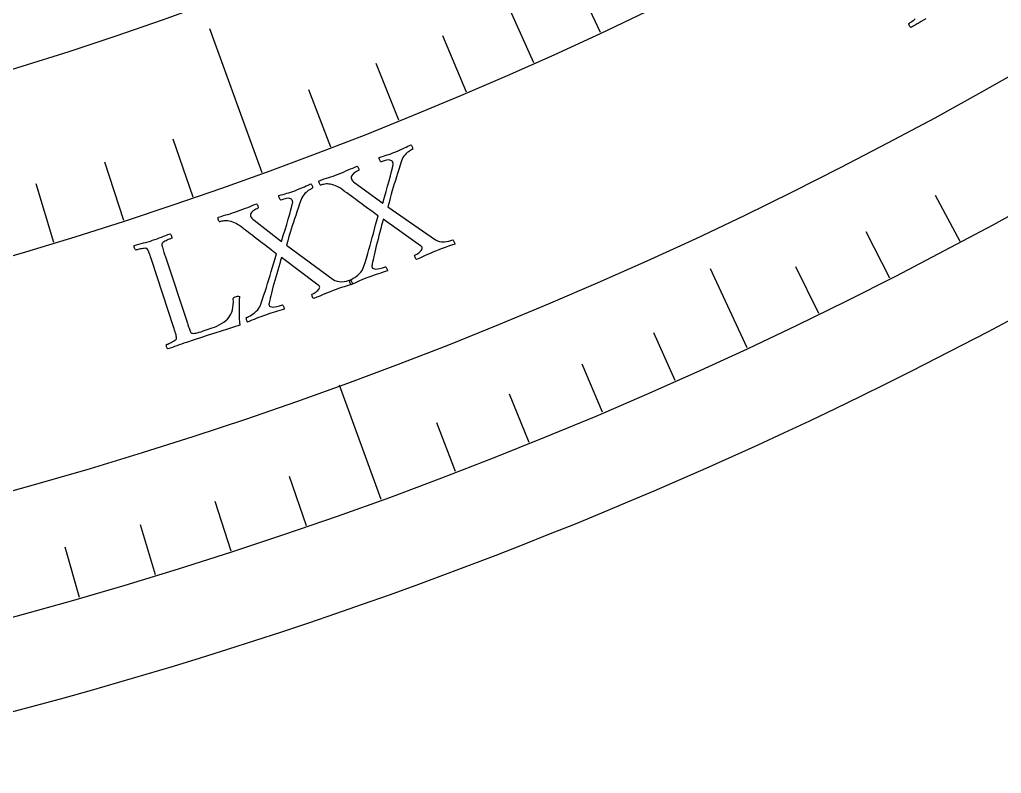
# Model space of a CAD drawing. Header units: millimetres. Extents: x -76 to 76, y -76 to 98.
# Drawn here: x 19.55 to 35.64, y -74.48 to -62.12 of the extents above; entities that cross this region are included whole.
import ezdxf

# ---------------------------------------------------------------- set-up
doc = ezdxf.new("R2010")
doc.units = ezdxf.units.MM
for name, color, linetype in [('CUT_OUTER', 1, 'Continuous'), ('ENGRAVE', 7, 'Continuous'), ('ENGRAVE_FINE', 8, 'Continuous'), ('TEXT', 5, 'Continuous')]:
    doc.layers.add(name, color=color, linetype=linetype)

msp = doc.modelspace()

# ---------------------------------------------------------------- linework, layer by layer
at = {"layer": 'CUT_OUTER'}
msp.add_lwpolyline([(35.8262, -67.026), (35.4142, -67.2446), (35.0009, -67.4606), (34.5864, -67.6741), (34.1705, -67.885), (33.7533, -68.0934), (33.3348, -68.2993), (32.9151, -68.5025), (32.4942, -68.7032), (32.072, -68.9013), (31.6486, -69.0968), (31.2241, -69.2897), (30.7983, -69.4799), (30.3714, -69.6676), (29.9434, -69.8527), (29.5142, -70.0351), (29.0839, -70.2148), (28.6526, -70.392), (28.2201, -70.5665), (27.7866, -70.7383), (27.352, -70.9075), (26.9164, -71.0739), (26.4798, -71.2378), (26.0422, -71.3989), (25.6036, -71.5573), (25.1641, -71.7131), (24.7236, -71.8662), (24.2822, -72.0165), (23.8398, -72.1641), (23.3966, -72.3091), (22.9525, -72.4513), (22.5075, -72.5907), (22.0616, -72.7275), (21.615, -72.8615), (21.1675, -72.9927), (20.7192, -73.1212), (20.2702, -73.247), (19.8204, -73.37), (19.3698, -73.4902)], dxfattribs=at)
at = {"layer": 'ENGRAVE'}
for points in [[(29.0677, -62.3358), (28.2904, -60.669)], [(23.5241, -64.6321), (22.6664, -62.2753)], [(31.4766, -67.5018), (30.8744, -66.2103)], [(25.4737, -69.9883), (24.7913, -68.1136)]]:
    msp.add_lwpolyline(points, dxfattribs=at)
for radius in [74.48, 74.48, 72.485, 68.78, 68.78, 65.854]:
    msp.add_circle((0, 0), radius, dxfattribs=at)
at = {"layer": 'ENGRAVE_FINE'}
for points in [[(27.9753, -62.8337), (27.5673, -61.9172)], [(26.8745, -63.3123), (26.4825, -62.3889)], [(25.7654, -63.7717), (25.3896, -62.8416)], [(24.6485, -64.2117), (24.289, -63.2751)], [(22.3926, -65.0328), (22.066, -64.0842)], [(21.2542, -65.4137), (20.9442, -64.4596)], [(20.1093, -65.7746), (19.816, -64.8153)], [(34.9662, -65.7619), (34.5648, -65.007)], [(33.8132, -66.3622), (33.4251, -65.6004)], [(32.6499, -66.9422), (32.2751, -66.1737)], [(30.2937, -68.0409), (29.946, -67.2598)], [(29.1017, -68.5592), (28.7676, -67.7722)], [(27.9007, -69.0567), (27.5804, -68.2639)], [(26.6912, -69.5331), (26.3848, -68.7349)], [(24.2483, -70.4222), (23.97, -69.6138)], [(23.0156, -70.8347), (22.7514, -70.0215)], [(21.7758, -71.2256), (21.5259, -70.4079)], [(20.5295, -71.5948), (20.2938, -70.7729)]]:
    msp.add_lwpolyline(points, dxfattribs=at)
at = {"layer": 'TEXT'}
msp.add_lwpolyline([(34.4014, -62.1103), (34.3638, -62.1319), (34.3286, -62.1529), (34.2957, -62.1731), (34.2636, -62.1929), (34.2306, -62.2125), (34.1967, -62.232), (34.162, -62.2514), (34.1547, -62.2479), (34.1477, -62.2419), (34.1412, -62.2334), (34.135, -62.2223), (34.1299, -62.2106), (34.1265, -62.2004), (34.1249, -62.1915), (34.125, -62.184), (34.1336, -62.1789), (34.1451, -62.1718), (34.1593, -62.1625), (34.1763, -62.1511), (34.1942, -62.1384), (34.2113, -62.1252), (34.2275, -62.1114)], dxfattribs=at)
for points in [[(24.7697, -64.6556), (24.814, -64.6384), (24.8562, -64.6213), (24.8963, -64.6045), (24.9343, -64.5879), (24.9712, -64.5715), (25.0078, -64.5554), (25.0442, -64.5396), (25.0802, -64.524), (25.0849, -64.5296), (25.09, -64.5379), (25.0954, -64.5491), (25.1012, -64.563), (25.1058, -64.5767), (25.1076, -64.587), (25.1067, -64.594), (25.1031, -64.5976), (25.0933, -64.6019), (25.0817, -64.6078), (25.0681, -64.6153), (25.0527, -64.6246), (25.0369, -64.6351), (25.0222, -64.6467), (25.0086, -64.6593), (24.9961, -64.6729), (24.9865, -64.6874), (24.9815, -64.7025), (24.981, -64.7182), (24.9852, -64.7346), (24.9929, -64.7491), (25.0054, -64.7643), (25.0224, -64.7803), (25.0441, -64.7972), (25.5033, -65.1312), (25.5293, -65.0353), (25.5548, -64.9421), (25.5798, -64.8516), (25.6042, -64.7639), (25.6264, -64.6826), (25.6444, -64.6114), (25.6584, -64.5503), (25.6683, -64.4993), (25.6691, -64.4916), (25.6691, -64.4841), (25.6684, -64.4771), (25.6669, -64.4703), (25.6652, -64.4643), (25.6638, -64.4597), (25.6627, -64.4564), (25.6621, -64.4545), (25.6565, -64.446), (25.6469, -64.4383), (25.6333, -64.4315), (25.6157, -64.4256), (25.5921, -64.4234), (25.5605, -64.4276), (25.521, -64.4383), (25.4735, -64.4554), (25.469, -64.4538), (25.4639, -64.4485), (25.4583, -64.4395), (25.4521, -64.4269), (25.4465, -64.4134), (25.4425, -64.4016), (25.4401, -64.3916), (25.4393, -64.3833), (25.4756, -64.3718), (25.5098, -64.3609), (25.5419, -64.3507), (25.5719, -64.3411), (25.6015, -64.3313), (25.6323, -64.3204), (25.6643, -64.3085), (25.6975, -64.2955), (25.743, -64.2769), (25.7846, -64.2591), (25.8221, -64.2422), (25.8556, -64.2261), (25.8858, -64.2112), (25.9132, -64.1977), (25.938, -64.1857), (25.9601, -64.1751), (25.9648, -64.1802), (25.9698, -64.1874), (25.9751, -64.1968), (25.9807, -64.2082), (25.9853, -64.2202), (25.9876, -64.2314), (25.9874, -64.2416), (25.9849, -64.2509), (25.9783, -64.2541), (25.9684, -64.2595), (25.9552, -64.2671), (25.9387, -64.277), (25.9205, -64.2892), (25.9021, -64.3036), (25.8835, -64.3203), (25.8648, -64.3393), (25.8471, -64.3606), (25.8315, -64.3842), (25.8181, -64.41), (25.8068, -64.438), (25.7841, -64.5115), (25.7626, -64.5799), (25.7426, -64.6433), (25.724, -64.7017), (25.7064, -64.7576), (25.6893, -64.8137), (25.6727, -64.8699), (25.6567, -64.9263), (25.6404, -64.9853), (25.6227, -65.0496), (25.6038, -65.1192), (25.5836, -65.1941), (26.3649, -65.7349), (26.3952, -65.7516), (26.4287, -65.7625), (26.4656, -65.7676), (26.5057, -65.767), (26.5461, -65.7624), (26.5837, -65.7555), (26.6186, -65.7464), (26.6507, -65.7351), (26.6565, -65.7399), (26.6621, -65.7475), (26.6675, -65.7577), (26.6726, -65.7706), (26.677, -65.7835), (26.68, -65.7935), (26.6818, -65.8008), (26.6822, -65.8053), (26.6453, -65.8173), (26.611, -65.8285), (26.5794, -65.8388), (26.5504, -65.8482), (26.5213, -65.858), (26.4896, -65.8694), (26.4551, -65.8824), (26.418, -65.897), (26.3671, -65.9176), (26.3198, -65.9374), (26.2761, -65.9562), (26.2358, -65.9741), (26.1958, -65.9924), (26.1523, -66.0121), (26.1056, -66.0333), (26.0555, -66.0559), (26.0485, -66.0513), (26.0418, -66.0436), (26.0353, -66.0329), (26.0291, -66.0191), (26.0245, -66.0054), (26.0226, -65.9951), (26.0236, -65.9881), (26.0273, -65.9844), (26.036, -65.9804), (26.0468, -65.9745), (26.0596, -65.9667), (26.0744, -65.9569), (26.0898, -65.9458), (26.1042, -65.9337), (26.1177, -65.9207), (26.1303, -65.9067), (26.1403, -65.8927), (26.1462, -65.8794), (26.1479, -65.8668), (26.1454, -65.855), (26.144, -65.8523), (26.142, -65.8493), (26.1393, -65.846), (26.136, -65.8425), (26.1323, -65.839), (26.1286, -65.8361), (26.125, -65.8338), (26.1214, -65.832), (25.5094, -65.3941), (25.4957, -65.4434), (25.4816, -65.4952), (25.4672, -65.5495), (25.4524, -65.6063), (25.4376, -65.6641), (25.423, -65.7212), (25.4086, -65.7776), (25.3945, -65.8333), (25.3812, -65.887), (25.369, -65.9373), (25.3581, -65.9842), (25.3484, -66.0276), (25.3401, -66.0661), (25.3334, -66.0981), (25.3282, -66.1236), (25.3246, -66.1426), (25.3242, -66.146), (25.3238, -66.1503), (25.3233, -66.1552), (25.3227, -66.161), (25.3225, -66.1671), (25.323, -66.1733), (25.3243, -66.1796), (25.3264, -66.186), (25.3335, -66.1963), (25.3458, -66.2039), (25.3635, -66.209), (25.3865, -66.2115), (25.4155, -66.21), (25.4513, -66.2032), (25.494, -66.1909), (25.5434, -66.1732), (25.5493, -66.1781), (25.5552, -66.1856), (25.5612, -66.1956), (25.5673, -66.2081), (25.5724, -66.2207), (25.5756, -66.2307), (25.5769, -66.2381), (25.5762, -66.2429), (25.5403, -66.254), (25.5041, -66.2652), (25.4676, -66.2768), (25.4308, -66.2886), (25.3942, -66.3007), (25.3581, -66.3132), (25.3224, -66.326), (25.2873, -66.3391), (25.24, -66.3574), (25.1965, -66.3747), (25.1568, -66.3912), (25.1207, -66.4068), (25.0862, -66.4221), (25.0511, -66.4378), (25.0154, -66.4539), (24.9792, -66.4704), (24.9744, -66.4638), (24.9701, -66.4551), (24.9663, -66.4442), (24.9629, -66.431), (24.9602, -66.4182), (24.9584, -66.4082), (24.9574, -66.4009), (24.9573, -66.3965), (24.9649, -66.393), (24.9775, -66.3863), (24.9949, -66.3766), (25.0172, -66.3636), (25.0422, -66.348), (25.0673, -66.3301), (25.0927, -66.3098), (25.1183, -66.2873), (25.1419, -66.263), (25.1611, -66.2376), (25.176, -66.2111), (25.1866, -66.1835), (25.2102, -66.1055), (25.2324, -66.0309), (25.2533, -65.9597), (25.2728, -65.8919), (25.2914, -65.8258), (25.3098, -65.7597), (25.328, -65.6934), (25.3458, -65.627), (25.3639, -65.5592), (25.3829, -65.4886), (25.4027, -65.4153), (25.4235, -65.3392), (25.3989, -65.3207), (25.3713, -65.3002), (25.3406, -65.2778), (25.3067, -65.2535), (25.271, -65.2278), (25.2347, -65.2015), (25.1978, -65.1745), (25.1603, -65.1467), (25.1231, -65.1192), (25.087, -65.0926), (25.052, -65.0671), (25.0182, -65.0426), (24.9865, -65.0197), (24.9578, -64.9989), (24.9322, -64.9802), (24.9095, -64.9637), (24.891, -64.9502), (24.8778, -64.9406), (24.8699, -64.9348), (24.8672, -64.9329), (24.8351, -64.909), (24.8049, -64.8884), (24.7765, -64.8711), (24.7499, -64.8572), (24.7236, -64.8458), (24.6959, -64.8359), (24.6668, -64.8277), (24.6364, -64.8211), (24.6158, -64.818), (24.5947, -64.8168), (24.573, -64.8174), (24.5507, -64.8199), (24.5296, -64.8234), (24.5112, -64.8271), (24.4957, -64.831), (24.4829, -64.8352), (24.4778, -64.835), (24.4724, -64.8304), (24.4669, -64.8215), (24.4612, -64.8082), (24.4565, -64.7938), (24.454, -64.7816), (24.4538, -64.7714), (24.4557, -64.7633), (24.5, -64.7481), (24.541, -64.7343), (24.5788, -64.7219), (24.6133, -64.7109), (24.6477, -64.6998), (24.6852, -64.6868), (24.7259, -64.6721), (24.7697, -64.6556)], [(23.1198, -65.2638), (23.1645, -65.2477), (23.2071, -65.2317), (23.2477, -65.2159), (23.2861, -65.2003), (23.3234, -65.1848), (23.3604, -65.1697), (23.3971, -65.1548), (23.4336, -65.1401), (23.4381, -65.1458), (23.443, -65.1543), (23.4481, -65.1655), (23.4535, -65.1796), (23.4578, -65.1934), (23.4594, -65.2038), (23.4583, -65.2108), (23.4545, -65.2143), (23.4447, -65.2183), (23.4329, -65.2239), (23.4191, -65.2311), (23.4035, -65.2399), (23.3874, -65.2501), (23.3724, -65.2613), (23.3585, -65.2735), (23.3457, -65.2869), (23.3357, -65.3011), (23.3303, -65.316), (23.3295, -65.3317), (23.3332, -65.3482), (23.3406, -65.3629), (23.3526, -65.3784), (23.3693, -65.3949), (23.3906, -65.4123), (23.8411, -65.7578), (23.8695, -65.6626), (23.8974, -65.5701), (23.9246, -65.4803), (23.9513, -65.3933), (23.9755, -65.3126), (23.9953, -65.2418), (24.0108, -65.1811), (24.022, -65.1303), (24.0231, -65.1226), (24.0233, -65.1152), (24.0228, -65.1081), (24.0214, -65.1013), (24.0198, -65.0953), (24.0186, -65.0906), (24.0176, -65.0873), (24.017, -65.0854), (24.0116, -65.0767), (24.0022, -65.0688), (23.9888, -65.0617), (23.9714, -65.0554), (23.9478, -65.0525), (23.9162, -65.0559), (23.8764, -65.0656), (23.8285, -65.0815), (23.824, -65.0798), (23.8191, -65.0744), (23.8137, -65.0653), (23.8078, -65.0525), (23.8026, -65.0388), (23.7988, -65.0269), (23.7967, -65.0169), (23.7961, -65.0086), (23.8327, -64.998), (23.8671, -64.988), (23.8995, -64.9786), (23.9297, -64.9697), (23.9596, -64.9607), (23.9906, -64.9506), (24.0229, -64.9395), (24.0564, -64.9273), (24.1024, -64.9099), (24.1444, -64.8932), (24.1824, -64.8772), (24.2163, -64.862), (24.2468, -64.8479), (24.2746, -64.8351), (24.2997, -64.8237), (24.322, -64.8136), (24.3266, -64.8189), (24.3314, -64.8262), (24.3365, -64.8357), (24.3418, -64.8473), (24.3461, -64.8594), (24.348, -64.8706), (24.3476, -64.8808), (24.3449, -64.8901), (24.3382, -64.8931), (24.3281, -64.8982), (24.3147, -64.9055), (24.298, -64.915), (24.2795, -64.9267), (24.2608, -64.9407), (24.2418, -64.9569), (24.2226, -64.9754), (24.2043, -64.9962), (24.1881, -65.0194), (24.1741, -65.0448), (24.1621, -65.0726), (24.1375, -65.1455), (24.1143, -65.2133), (24.0927, -65.2762), (24.0726, -65.3341), (24.0536, -65.3896), (24.035, -65.4452), (24.0171, -65.5009), (23.9997, -65.5569), (23.9818, -65.6155), (23.9626, -65.6793), (23.9419, -65.7484), (23.9198, -65.8227), (24.687, -66.3832), (24.7169, -66.4007), (24.7502, -66.4124), (24.7869, -66.4185), (24.827, -66.4189), (24.8675, -66.4153), (24.9053, -66.4094), (24.9404, -66.4012), (24.9728, -66.3907), (24.9785, -66.3957), (24.9839, -66.4034), (24.989, -66.4137), (24.9938, -66.4268), (24.9978, -66.4397), (25.0006, -66.4499), (25.0022, -66.4572), (25.0025, -66.4616), (24.9653, -66.4728), (24.9307, -66.4831), (24.8988, -66.4926), (24.8696, -66.5012), (24.8403, -66.5102), (24.8083, -66.5208), (24.7735, -66.5329), (24.736, -66.5466), (24.6846, -66.566), (24.6369, -66.5845), (24.5926, -66.6022), (24.552, -66.6191), (24.5114, -66.6363), (24.4675, -66.6549), (24.4203, -66.6749), (24.3696, -66.6963), (24.3627, -66.6915), (24.3562, -66.6836), (24.35, -66.6727), (24.3442, -66.6588), (24.3399, -66.645), (24.3383, -66.6346), (24.3394, -66.6276), (24.3433, -66.6241), (24.3521, -66.6203), (24.363, -66.6147), (24.376, -66.6072), (24.391, -66.5978), (24.4067, -66.5871), (24.4214, -66.5753), (24.4352, -66.5627), (24.4482, -66.5491), (24.4586, -66.5353), (24.4648, -66.5221), (24.4668, -66.5096), (24.4646, -66.4977), (24.4633, -66.495), (24.4614, -66.4919), (24.4588, -66.4886), (24.4555, -66.4849), (24.4519, -66.4814), (24.4483, -66.4784), (24.4448, -66.476), (24.4412, -66.4741), (23.8405, -66.0208), (23.8255, -66.0698), (23.8101, -66.1212), (23.7943, -66.1751), (23.7781, -66.2315), (23.7618, -66.2889), (23.7458, -66.3456), (23.73, -66.4016), (23.7145, -66.457), (23.6998, -66.5103), (23.6864, -66.5603), (23.6743, -66.6069), (23.6635, -66.65), (23.6542, -66.6883), (23.6467, -66.7201), (23.6408, -66.7455), (23.6367, -66.7644), (23.6363, -66.7678), (23.6358, -66.772), (23.6352, -66.777), (23.6344, -66.7827), (23.634, -66.7888), (23.6344, -66.7951), (23.6356, -66.8014), (23.6375, -66.8078), (23.6443, -66.8182), (23.6564, -66.8262), (23.674, -66.8318), (23.6969, -66.8349), (23.7259, -66.8341), (23.7619, -66.8281), (23.8048, -66.817), (23.8547, -66.8005), (23.8605, -66.8056), (23.8662, -66.8132), (23.8719, -66.8234), (23.8777, -66.8361), (23.8825, -66.8488), (23.8854, -66.8588), (23.8865, -66.8663), (23.8858, -66.8711), (23.8496, -66.8812), (23.8131, -66.8915), (23.7763, -66.9022), (23.7392, -66.913), (23.7023, -66.9242), (23.6659, -66.9358), (23.6299, -66.9476), (23.5945, -66.9599), (23.5468, -66.9769), (23.5028, -66.9932), (23.4627, -67.0086), (23.4262, -67.0233), (23.3913, -67.0377), (23.3559, -67.0525), (23.3198, -67.0677), (23.2831, -67.0833), (23.2785, -67.0766), (23.2744, -67.0678), (23.2709, -67.0568), (23.2678, -67.0435), (23.2655, -67.0307), (23.2639, -67.0206), (23.2631, -67.0133), (23.2631, -67.0089), (23.2708, -67.0055), (23.2835, -66.9992), (23.3012, -66.9899), (23.3239, -66.9775), (23.3492, -66.9625), (23.3748, -66.9453), (23.4007, -66.9257), (23.4269, -66.9038), (23.451, -66.8801), (23.4709, -66.8552), (23.4865, -66.8291), (23.4978, -66.8018), (23.5234, -66.7244), (23.5474, -66.6503), (23.5701, -66.5797), (23.5913, -66.5125), (23.6117, -66.4469), (23.6317, -66.3812), (23.6515, -66.3154), (23.671, -66.2495), (23.6909, -66.1821), (23.7116, -66.1121), (23.7333, -66.0393), (23.756, -65.9637), (23.732, -65.9446), (23.7049, -65.9234), (23.6747, -65.9003), (23.6415, -65.8751), (23.6064, -65.8485), (23.5708, -65.8213), (23.5346, -65.7933), (23.4978, -65.7647), (23.4613, -65.7362), (23.4259, -65.7087), (23.3916, -65.6823), (23.3584, -65.6569), (23.3273, -65.6332), (23.2991, -65.6117), (23.274, -65.5924), (23.2517, -65.5754), (23.2336, -65.5614), (23.2206, -65.5514), (23.2128, -65.5454), (23.2102, -65.5435), (23.1788, -65.5187), (23.1491, -65.4974), (23.1211, -65.4794), (23.0949, -65.4648), (23.0689, -65.4527), (23.0414, -65.4422), (23.0126, -65.4332), (22.9823, -65.4258), (22.9618, -65.4222), (22.9407, -65.4204), (22.919, -65.4205), (22.8967, -65.4224), (22.8755, -65.4254), (22.8571, -65.4286), (22.8414, -65.4322), (22.8285, -65.436), (22.8234, -65.4357), (22.8182, -65.4309), (22.8129, -65.4219), (22.8075, -65.4085), (22.8032, -65.394), (22.801, -65.3817), (22.801, -65.3715), (22.8032, -65.3635), (22.8479, -65.3494), (22.8892, -65.3367), (22.9272, -65.3252), (22.962, -65.3151), (22.9967, -65.3048), (23.0346, -65.2928), (23.0756, -65.2792), (23.1198, -65.2638)], [(22.2922, -67.0835), (22.2932, -67.0864), (22.2944, -67.09), (22.2958, -67.0943), (22.2974, -67.0991), (22.3016, -67.1118), (22.3064, -67.1262), (22.3118, -67.1424), (22.3177, -67.1604), (22.324, -67.1788), (22.3304, -67.1963), (22.3368, -67.2129), (22.3433, -67.2286), (22.3496, -67.242), (22.3555, -67.252), (22.3609, -67.2585), (22.3659, -67.2616), (22.3825, -67.2652), (22.3999, -67.2665), (22.4183, -67.2656), (22.4375, -67.2623), (22.4597, -67.2568), (22.4872, -67.249), (22.52, -67.2388), (22.558, -67.2263), (22.7019, -67.1779), (22.7391, -67.1641), (22.7774, -67.1476), (22.8167, -67.1284), (22.857, -67.1064), (22.8953, -67.0826), (22.9283, -67.0578), (22.9561, -67.032), (22.9786, -67.0054), (22.9953, -66.9789), (23.0101, -66.9496), (23.0229, -66.9172), (23.0338, -66.8819), (23.0422, -66.8427), (23.0477, -66.7986), (23.0503, -66.7498), (23.0498, -66.6963), (23.0517, -66.688), (23.0575, -66.6805), (23.0672, -66.6739), (23.0808, -66.6681), (23.1026, -66.6617), (23.1211, -66.6585), (23.1364, -66.6586), (23.1485, -66.6621), (23.1482, -66.7212), (23.1477, -66.7823), (23.1468, -66.8452), (23.1456, -66.9101), (23.1454, -66.9732), (23.1475, -67.0307), (23.1519, -67.0828), (23.1585, -67.1293), (23.0553, -67.1645), (22.9521, -67.1987), (22.8489, -67.2321), (22.7458, -67.2645), (22.6395, -67.2978), (22.5269, -67.3338), (22.4079, -67.3724), (22.2824, -67.4136), (22.239, -67.4282), (22.198, -67.4425), (22.1595, -67.4566), (22.1234, -67.4703), (22.0882, -67.4837), (22.0521, -67.4969), (22.0152, -67.5097), (21.9775, -67.5223), (21.9709, -67.5176), (21.9652, -67.5104), (21.9604, -67.5008), (21.9564, -67.4888), (21.9535, -67.4763), (21.9521, -67.4656), (21.9522, -67.4566), (21.9537, -67.4492), (21.9631, -67.4459), (21.9757, -67.441), (21.9914, -67.4345), (22.0102, -67.4264), (22.0302, -67.4173), (22.0494, -67.4075), (22.0679, -67.397), (22.0856, -67.3859), (22.1006, -67.375), (22.1111, -67.3652), (22.1171, -67.3566), (22.1186, -67.3491), (22.1177, -67.3307), (22.115, -67.3105), (22.1103, -67.2884), (22.1038, -67.2643), (22.0961, -67.2389), (22.0878, -67.2125), (22.0791, -67.1852), (22.07, -67.157), (21.7125, -66.0692), (21.7031, -66.0409), (21.6938, -66.0135), (21.6847, -65.987), (21.6756, -65.9613), (21.6665, -65.9375), (21.657, -65.9165), (21.6472, -65.8983), (21.6371, -65.883), (21.6312, -65.8768), (21.6213, -65.873), (21.6075, -65.8716), (21.5896, -65.8725), (21.5695, -65.875), (21.5492, -65.8782), (21.5285, -65.882), (21.5075, -65.8864), (21.488, -65.8909), (21.4719, -65.8948), (21.4591, -65.8981), (21.4497, -65.9009), (21.4443, -65.8958), (21.439, -65.8885), (21.4338, -65.879), (21.4289, -65.8673), (21.425, -65.8552), (21.4232, -65.8445), (21.4235, -65.8354), (21.4259, -65.8278), (21.4647, -65.8167), (21.5032, -65.8058), (21.5414, -65.7952), (21.5793, -65.7849), (21.6169, -65.7745), (21.6539, -65.7636), (21.6905, -65.7524), (21.7266, -65.7407), (21.7634, -65.7283), (21.7996, -65.7155), (21.8351, -65.7023), (21.8699, -65.6888), (21.9049, -65.6751), (21.9407, -65.6613), (21.9773, -65.6473), (22.0148, -65.6332), (22.0213, -65.6379), (22.027, -65.645), (22.0319, -65.6546), (22.036, -65.6666), (22.039, -65.679), (22.0406, -65.6897), (22.0406, -65.6987), (22.0393, -65.7061), (22.0301, -65.7094), (22.0179, -65.7143), (22.0026, -65.7208), (21.9843, -65.7288), (21.9648, -65.7378), (21.9462, -65.747), (21.9284, -65.7565), (21.9114, -65.7662), (21.8968, -65.7759), (21.8864, -65.7854), (21.8802, -65.7945), (21.8782, -65.8033), (21.8794, -65.8185), (21.882, -65.8353), (21.8861, -65.8538), (21.8917, -65.874), (21.8982, -65.8956), (21.9052, -65.918), (21.9127, -65.9414), (21.9207, -65.9657), (21.922, -65.9696), (21.9233, -65.9735), (21.9246, -65.9774), (21.9259, -65.9813), (21.9272, -65.9852), (21.9285, -65.9891), (21.9298, -65.993), (21.9311, -65.9969)]]:
    msp.add_lwpolyline(points, close=True, dxfattribs=at)

doc.saveas('drawing.dxf')
